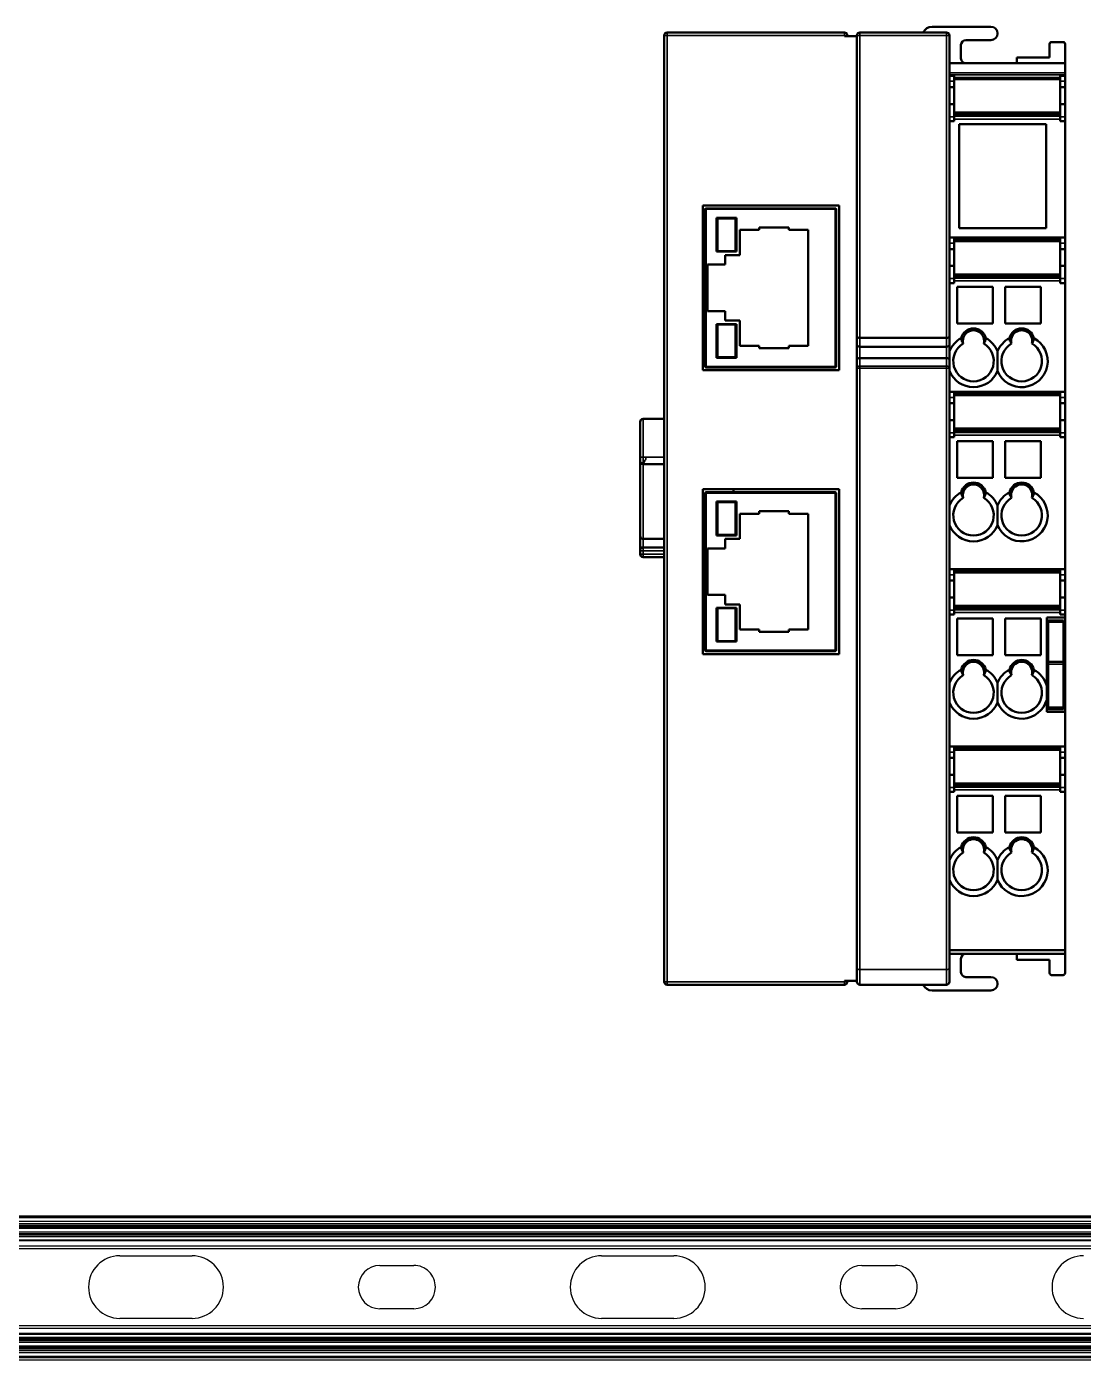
# Model space of a CAD drawing. Header units: inches. Extents: x 17 to 3130, y 15 to 659.
# Drawn here: x 1016.9 to 1126.5, y 129.2 to 267.5 of the extents above; entities that cross this region are included whole.
import ezdxf

# ---------------------------------------------------------------- set-up
doc = ezdxf.new("R2010")
doc.units = ezdxf.units.IN
doc.header["$MEASUREMENT"] = 0
doc.layers.add('MAIN-1', color=7, linetype='Continuous')
doc.layers.add('MAIN-2', color=7, linetype='Continuous')
doc.layers.add('Sichtbar (ISO)', color=7, linetype='Continuous', lineweight=50)
doc.layers.add('Sichtbar schmal (ISO)', color=7, linetype='Continuous', lineweight=35)

msp = doc.modelspace()

# ---------------------------------------------------------------- linework, layer by layer
msp.add_line((850.49473, 144.09313), (1480.49468, 144.35048))
at = {"layer": 'MAIN-1'}
for p, q in [((1480.49658, 142.8796), (850.49473, 142.8796)), ((1026.526, 140.0296), (1034.026, 140.0296)), ((1076.526, 140.0296), (1084.026, 140.0296)), ((1053.526, 139.0296), (1057.026, 139.0296)), ((1103.526, 139.0296), (1107.026, 139.0296)), ((1057.026, 134.5296), (1053.526, 134.5296)), ((1107.026, 134.5296), (1103.526, 134.5296)), ((1034.026, 133.5296), (1026.526, 133.5296)), ((1084.026, 133.5296), (1076.526, 133.5296)), ((850.49473, 130.6796), (1480.5124, 130.6796)), ((1480.51435, 129.1796), (850.49473, 129.1796))]:
    msp.add_line(p, q, dxfattribs=at)
for centre, radius, start, end in [((1026.526, 136.7796), 3.25, 90.0000198, 180.0000187), ((1034.026, 136.7796), 3.25, 359.9999813, 90.0000198), ((1076.526, 136.7796), 3.25, 90.0000198, 180.0000187), ((1084.026, 136.7796), 3.25, 359.9999813, 90.0000198), ((1126.526, 136.7796), 3.25, 90.0000198, 180.0000187), ((1053.526, 136.7796), 2.25, 90.0000198, 180.0000187), ((1057.026, 136.7796), 2.25, 359.9999813, 90.0000198), ((1103.526, 136.7796), 2.25, 90.0000198, 180.0000187), ((1107.026, 136.7796), 2.25, 359.9999813, 90.0000198), ((1026.526, 136.7796), 3.25, 180.0000187, 270), ((1034.026, 136.7796), 3.25, 270, 359.9999813), ((1053.526, 136.7796), 2.25, 180.0000187, 270), ((1057.026, 136.7796), 2.25, 270, 359.9999813), ((1076.526, 136.7796), 3.25, 180.0000187, 270), ((1084.026, 136.7796), 3.25, 270, 359.9999813), ((1103.526, 136.7796), 2.25, 180.0000187, 270), ((1107.026, 136.7796), 2.25, 270, 359.9999813), ((1126.526, 136.7796), 3.25, 180.0000187, 270)]:
    msp.add_arc(centre, radius, start, end, dxfattribs=at)
at = {"layer": 'MAIN-2'}
for p, q in [((850.49473, 144.1296), (1480.49496, 144.1296)), ((850.49473, 144.09313), (1480.49501, 144.09313)), ((1480.49519, 143.95283), (850.49473, 143.95283)), ((1480.49568, 143.5796), (850.49473, 143.5796)), ((850.49473, 143.3796), (1480.49594, 143.3796)), ((1480.49605, 143.29313), (850.49473, 143.29313)), ((850.49473, 143.15283), (1480.49623, 143.15283)), ((850.49473, 143.06327), (1480.49635, 143.06327)), ((1480.4965, 142.94594), (850.49473, 142.94594)), ((1480.49659, 142.87206), (850.49473, 142.87206)), ((850.49473, 142.51851), (1480.49705, 142.51851)), ((850.49473, 142.30638), (1480.49733, 142.30638)), ((1480.49733, 142.30638), (850.49473, 142.30638)), ((1480.49742, 142.23316), (850.49473, 142.23316)), ((850.49473, 142.0796), (1480.49762, 142.0796)), ((850.49473, 142.01327), (1480.49771, 142.01327)), ((1480.49818, 141.65122), (850.49473, 141.65122)), ((1480.49825, 141.59684), (850.49473, 141.59684)), ((1480.49827, 141.5796), (850.49473, 141.5796)), ((850.49473, 141.06608), (1480.49894, 141.06608)), ((850.49473, 140.79354), (1480.49929, 140.79354)), ((1480.5097, 132.76567), (850.49473, 132.76567)), ((1480.51005, 132.49313), (850.49473, 132.49313)), ((1480.51072, 131.9796), (850.49473, 131.9796)), ((850.49473, 131.96237), (1480.51074, 131.96237)), ((850.49473, 131.90798), (1480.51081, 131.90798)), ((1480.51128, 131.54594), (850.49473, 131.54594)), ((1480.51136, 131.4796), (850.49473, 131.4796)), ((1480.51156, 131.32605), (850.49473, 131.32605)), ((1480.51166, 131.25283), (850.49473, 131.25283)), ((850.49473, 131.25283), (1480.51166, 131.25283)), ((1480.51193, 131.04069), (850.49473, 131.04069)), ((850.49473, 130.68714), (1480.51239, 130.68714)), ((850.49473, 130.61327), (1480.51249, 130.61327)), ((1480.51264, 130.49594), (850.49473, 130.49594)), ((1480.51275, 130.40638), (850.49473, 130.40638)), ((850.49473, 130.26608), (1480.51294, 130.26608)), ((1480.51305, 130.1796), (850.49473, 130.1796)), ((850.49473, 129.9796), (1480.51331, 129.9796)), ((850.49473, 129.60638), (1480.51379, 129.60638)), ((1480.51397, 129.46608), (850.49473, 129.46608)), ((1480.51402, 129.4296), (850.49473, 129.4296))]:
    msp.add_line(p, q, dxfattribs=at)
at = {"layer": 'Sichtbar (ISO)'}
for p, q in [((1110.82657, 267.54798), (1116.92657, 267.54798)), ((1083.02657, 266.64798), (1083.02657, 168.44798)), ((1101.72657, 266.94798), (1083.32657, 266.94798)), ((1101.72657, 266.54798), (1103.02657, 266.54798)), ((1102.02657, 266.54798), (1102.02657, 266.64798)), ((1103.02657, 266.64798), (1103.02657, 235.37225)), ((1112.32657, 266.94798), (1103.32657, 266.94798)), ((1112.62657, 263.18387), (1112.62657, 266.64798)), ((1116.92657, 266.14798), (1114.32657, 266.14798)), ((1123.02657, 264.34798), (1123.02657, 265.74798)), ((1123.22657, 265.94798), (1124.42657, 265.94798)), ((1124.62657, 265.74798), (1124.62657, 263.74798)), ((1113.82657, 265.64798), (1113.82657, 264.24798)), ((1119.62657, 263.74798), (1119.62657, 264.34798)), ((1119.62657, 264.34798), (1123.02657, 264.34798)), ((1112.62657, 263.74798), (1124.62657, 263.74798)), ((1112.62657, 262.74798), (1112.62657, 263.18387)), ((1124.62657, 263.74798), (1124.62657, 262.74798)), ((1112.62657, 262.74798), (1112.62657, 262.56505)), ((1112.62657, 262.46508), (1112.62657, 262.56505)), ((1112.62657, 262.46508), (1112.62657, 262.45969)), ((1112.62657, 262.46508), (1113.12657, 262.46508)), ((1112.62657, 262.45969), (1112.62657, 262.2241)), ((1112.62657, 262.45969), (1113.12657, 262.45969)), ((1112.62657, 235.37225), (1112.62657, 262.2241)), ((1113.12657, 262.45969), (1113.12657, 262.46508)), ((1113.12657, 261.89025), (1113.12657, 262.45969)), ((1113.12657, 262.10801), (1124.12657, 262.10801)), ((1113.12657, 261.89025), (1113.12657, 261.28099)), ((1124.12657, 262.46508), (1124.62657, 262.46508)), ((1124.12657, 262.46508), (1124.12657, 262.45969)), ((1124.62657, 262.45969), (1124.12657, 262.45969)), ((1124.12657, 262.45969), (1124.12657, 261.89025)), ((1124.12657, 261.28099), (1124.12657, 261.89025)), ((1124.62657, 262.56505), (1124.62657, 262.74798)), ((1124.62657, 262.56505), (1124.62657, 262.46508)), ((1124.62657, 262.46508), (1124.62657, 262.45969)), ((1124.62657, 262.45969), (1124.62657, 261.89025)), ((1124.62657, 261.28099), (1124.62657, 261.89025)), ((1112.62657, 261.28099), (1113.12657, 261.28099)), ((1113.12657, 259.51947), (1113.12657, 261.28099)), ((1124.12657, 261.28099), (1124.12657, 259.51947)), ((1124.62657, 261.28099), (1124.12657, 261.28099)), ((1124.62657, 261.28099), (1124.62657, 259.51947)), ((1112.62657, 259.51947), (1113.12657, 259.51947)), ((1113.12657, 259.51947), (1113.12657, 258.20824)), ((1124.62657, 259.51947), (1124.12657, 259.51947)), ((1124.12657, 258.20824), (1124.12657, 259.51947)), ((1124.62657, 258.20824), (1124.62657, 259.51947)), ((1113.12657, 257.74798), (1112.62657, 257.74798)), ((1113.12657, 258.64276), (1124.12657, 258.64276)), ((1113.12657, 258.29463), (1124.12657, 258.29463)), ((1113.12657, 257.74798), (1113.12657, 258.20824)), ((1113.62657, 257.44798), (1122.67657, 257.44798)), ((1113.62657, 246.64798), (1113.62657, 257.44798)), ((1122.67657, 257.44798), (1122.67657, 246.64798)), ((1124.12657, 258.20824), (1124.12657, 257.74798)), ((1124.62657, 257.74798), (1124.12657, 257.74798)), ((1124.62657, 258.20824), (1124.62657, 257.74798)), ((1124.62657, 245.65969), (1124.62657, 257.74798)), ((1087.02657, 231.89798), (1087.02657, 248.99798)), ((1087.02657, 248.99798), (1101.17657, 248.99798)), ((1087.26657, 248.59798), (1087.26657, 232.29798)), ((1100.76657, 248.69798), (1087.36657, 248.69798)), ((1088.46657, 244.20798), (1088.46657, 247.70798)), ((1088.46657, 247.70798), (1090.51657, 247.70798)), ((1090.51657, 247.70798), (1090.51657, 244.20798)), ((1100.86657, 232.29798), (1100.86657, 248.59798)), ((1101.17657, 248.99798), (1101.17657, 231.89798)), ((1088.54157, 244.35798), (1088.54157, 247.55798)), ((1088.64157, 247.65798), (1090.34157, 247.65798)), ((1090.44157, 247.55798), (1090.44157, 244.35798)), ((1090.86657, 243.85798), (1090.86657, 246.45798)), ((1090.86657, 246.45798), (1092.86657, 246.45798)), ((1092.86657, 246.70798), (1095.96657, 246.70798)), ((1092.86657, 246.45798), (1092.86657, 246.70798)), ((1095.96657, 246.70798), (1095.96657, 246.45798)), ((1095.96657, 246.45798), (1097.96657, 246.45798)), ((1097.96657, 246.45798), (1097.96657, 234.44798)), ((1122.67657, 246.64798), (1113.62657, 246.64798)), ((1112.62657, 245.65969), (1124.62657, 245.65969)), ((1113.12657, 245.55051), (1124.12657, 245.55051)), ((1113.12657, 245.09025), (1113.12657, 245.55051)), ((1113.12657, 245.30801), (1124.12657, 245.30801)), ((1113.12657, 245.09025), (1113.12657, 244.48099)), ((1124.12657, 245.55051), (1124.12657, 245.09025)), ((1124.12657, 244.48099), (1124.12657, 245.09025)), ((1124.62657, 245.09025), (1124.62657, 245.65969)), ((1124.62657, 244.48099), (1124.62657, 245.09025)), ((1090.51657, 244.20798), (1088.46657, 244.20798)), ((1090.34157, 244.25798), (1088.64157, 244.25798)), ((1089.36657, 242.85798), (1089.36657, 243.85798)), ((1089.36657, 243.85798), (1090.86657, 243.85798)), ((1112.62657, 244.48099), (1113.12657, 244.48099)), ((1113.12657, 242.71947), (1113.12657, 244.48099)), ((1124.12657, 244.48099), (1124.12657, 242.71947)), ((1124.62657, 244.48099), (1124.12657, 244.48099)), ((1124.62657, 244.48099), (1124.62657, 242.71947)), ((1087.51657, 238.04798), (1087.51657, 242.85798)), ((1087.51657, 242.85798), (1089.36657, 242.85798)), ((1112.62657, 242.71947), (1113.12657, 242.71947)), ((1113.12657, 242.71947), (1113.12657, 241.40824)), ((1124.12657, 241.40824), (1124.12657, 242.71947)), ((1124.62657, 242.71947), (1124.12657, 242.71947)), ((1124.62657, 241.40824), (1124.62657, 242.71947)), ((1113.12657, 240.94798), (1112.62657, 240.94798)), ((1113.12657, 241.84276), (1124.12657, 241.84276)), ((1113.12657, 241.49463), (1124.12657, 241.49463)), ((1113.12657, 240.94798), (1113.12657, 241.40824)), ((1124.12657, 241.40824), (1124.12657, 240.94798)), ((1124.62657, 240.94798), (1124.12657, 240.94798)), ((1124.62657, 241.40824), (1124.62657, 240.94798)), ((1124.62657, 229.65969), (1124.62657, 240.94798)), ((1113.42657, 236.74798), (1113.42657, 240.54798)), ((1113.42657, 240.54798), (1117.12657, 240.54798)), ((1117.12657, 240.54798), (1117.12657, 236.74798)), ((1118.42657, 236.74798), (1118.42657, 240.54798)), ((1118.42657, 240.54798), (1122.12657, 240.54798)), ((1122.12657, 240.54798), (1122.12657, 236.74798)), ((1089.36657, 238.04798), (1087.51657, 238.04798)), ((1089.36657, 237.04798), (1089.36657, 238.04798)), ((1088.46657, 233.19798), (1088.46657, 236.69798)), ((1088.46657, 236.69798), (1090.51657, 236.69798)), ((1088.64157, 236.64798), (1090.34157, 236.64798)), ((1090.86657, 237.04798), (1089.36657, 237.04798)), ((1090.51657, 236.69798), (1090.51657, 233.19798)), ((1090.86657, 234.44798), (1090.86657, 237.04798)), ((1117.12657, 236.74798), (1113.42657, 236.74798)), ((1122.12657, 236.74798), (1118.42657, 236.74798)), ((1088.54157, 233.34798), (1088.54157, 236.54798)), ((1090.44157, 236.54798), (1090.44157, 233.34798)), ((1103.02657, 235.37225), (1103.02657, 234.47225)), ((1112.32657, 235.24798), (1103.32657, 235.24798)), ((1112.62657, 234.47225), (1112.62657, 235.37225)), ((1092.86657, 234.44798), (1090.86657, 234.44798)), ((1092.86657, 234.19798), (1092.86657, 234.44798)), ((1095.96657, 234.19798), (1092.86657, 234.19798)), ((1095.96657, 234.44798), (1095.96657, 234.19798)), ((1097.96657, 234.44798), (1095.96657, 234.44798)), ((1103.02657, 234.47225), (1103.02657, 233.02372)), ((1112.32657, 234.34798), (1103.32657, 234.34798)), ((1112.62657, 233.02372), (1112.62657, 234.47225)), ((1117.62657, 231.82818), (1117.62657, 233.86779)), ((1090.51657, 233.19798), (1088.46657, 233.19798)), ((1090.34157, 233.24798), (1088.64157, 233.24798)), ((1103.02657, 233.02372), (1103.02657, 232.12794)), ((1112.32657, 233.14798), (1103.32657, 233.14798)), ((1112.62657, 232.12794), (1112.62657, 233.02372)), ((1101.17657, 231.89798), (1087.02657, 231.89798)), ((1087.36657, 232.19798), (1100.76657, 232.19798)), ((1103.02657, 169.79795), (1103.02657, 232.12794)), ((1112.62657, 232.12794), (1112.62657, 169.79795)), ((1112.62657, 229.65969), (1124.62657, 229.65969)), ((1112.62657, 228.48099), (1113.12657, 228.48099)), ((1113.12657, 229.55051), (1124.12657, 229.55051)), ((1113.12657, 229.09025), (1113.12657, 229.55051)), ((1113.12657, 229.30801), (1124.12657, 229.30801)), ((1113.12657, 229.09025), (1113.12657, 228.48099)), ((1113.12657, 226.71947), (1113.12657, 228.48099)), ((1124.12657, 229.55051), (1124.12657, 229.09025)), ((1124.12657, 228.48099), (1124.12657, 229.09025)), ((1124.12657, 228.48099), (1124.12657, 226.71947)), ((1124.62657, 228.48099), (1124.12657, 228.48099)), ((1124.62657, 229.09025), (1124.62657, 229.65969)), ((1124.62657, 228.48099), (1124.62657, 229.09025)), ((1124.62657, 228.48099), (1124.62657, 226.71947)), ((1080.52657, 222.74803), (1080.52657, 226.54798)), ((1080.82657, 226.84798), (1083.02657, 226.84798)), ((1112.62657, 226.71947), (1113.12657, 226.71947)), ((1113.12657, 226.71947), (1113.12657, 225.40824)), ((1113.12657, 225.84276), (1124.12657, 225.84276)), ((1124.12657, 225.40824), (1124.12657, 226.71947)), ((1124.62657, 226.71947), (1124.12657, 226.71947)), ((1124.62657, 225.40824), (1124.62657, 226.71947)), ((1113.12657, 224.94798), (1112.62657, 224.94798)), ((1113.12657, 225.49463), (1124.12657, 225.49463)), ((1113.12657, 224.94798), (1113.12657, 225.40824)), ((1113.42657, 220.74798), (1113.42657, 224.54798)), ((1113.42657, 224.54798), (1117.12657, 224.54798)), ((1117.12657, 224.54798), (1117.12657, 220.74798)), ((1118.42657, 220.74798), (1118.42657, 224.54798)), ((1118.42657, 224.54798), (1122.12657, 224.54798)), ((1122.12657, 224.54798), (1122.12657, 220.74798)), ((1124.12657, 225.40824), (1124.12657, 224.94798)), ((1124.62657, 224.94798), (1124.12657, 224.94798)), ((1124.62657, 225.40824), (1124.62657, 224.94798)), ((1124.62657, 211.25969), (1124.62657, 224.94798)), ((1080.52657, 222.74803), (1080.52657, 222.5007)), ((1080.52657, 222.45817), (1080.52657, 222.5007)), ((1080.52657, 222.45817), (1080.52657, 222.07957)), ((1080.52657, 214.69798), (1080.52657, 222.07957)), ((1080.82657, 222.15817), (1083.02657, 222.15817)), ((1117.12657, 220.74798), (1113.42657, 220.74798)), ((1122.12657, 220.74798), (1118.42657, 220.74798)), ((1087.02657, 219.55798), (1101.17657, 219.55798)), ((1087.02657, 202.45798), (1087.02657, 219.55798)), ((1087.02657, 219.08918), (1087.26657, 219.08918)), ((1087.26657, 219.15798), (1087.26657, 202.85798)), ((1100.76657, 219.25798), (1087.36657, 219.25798)), ((1090.22657, 219.25798), (1090.22657, 219.55798)), ((1100.86657, 202.85798), (1100.86657, 219.15798)), ((1101.17657, 219.55798), (1101.17657, 202.45798)), ((1088.46657, 214.76798), (1088.46657, 218.26798)), ((1088.46657, 218.26798), (1090.51657, 218.26798)), ((1088.54157, 214.91798), (1088.54157, 218.11798)), ((1088.64157, 218.21798), (1090.34157, 218.21798)), ((1090.44157, 218.11798), (1090.44157, 214.91798)), ((1090.51657, 218.26798), (1090.51657, 214.76798)), ((1092.86657, 217.26798), (1095.96657, 217.26798)), ((1092.86657, 217.01798), (1092.86657, 217.26798)), ((1095.96657, 217.26798), (1095.96657, 217.01798)), ((1117.62657, 215.82818), (1117.62657, 217.86779)), ((1090.86657, 214.41798), (1090.86657, 217.01798)), ((1090.86657, 217.01798), (1092.86657, 217.01798)), ((1095.96657, 217.01798), (1097.96657, 217.01798)), ((1097.96657, 217.01798), (1097.96657, 205.00798)), ((1080.52657, 214.69798), (1080.52657, 213.26055)), ((1090.51657, 214.76798), (1088.46657, 214.76798)), ((1090.34157, 214.81798), (1088.64157, 214.81798)), ((1080.52657, 213.26055), (1080.52657, 213.17005)), ((1080.52657, 213.17005), (1080.52657, 212.81612)), ((1083.02657, 214.39798), (1080.82657, 214.39798)), ((1087.51657, 208.60798), (1087.51657, 213.41798)), ((1087.51657, 213.41798), (1089.36657, 213.41798)), ((1089.36657, 213.41798), (1089.36657, 214.41798)), ((1089.36657, 214.41798), (1090.86657, 214.41798)), ((1080.82657, 212.51612), (1083.02657, 212.51612)), ((1112.62657, 211.25969), (1124.62657, 211.25969)), ((1113.12657, 211.15051), (1124.12657, 211.15051)), ((1113.12657, 210.69025), (1113.12657, 211.15051)), ((1113.12657, 210.90801), (1124.12657, 210.90801)), ((1113.12657, 210.69025), (1113.12657, 210.08099)), ((1124.12657, 211.15051), (1124.12657, 210.69025)), ((1124.12657, 210.08099), (1124.12657, 210.69025)), ((1124.62657, 210.69025), (1124.62657, 211.25969)), ((1124.62657, 210.08099), (1124.62657, 210.69025)), ((1112.62657, 210.08099), (1113.12657, 210.08099)), ((1113.12657, 208.31947), (1113.12657, 210.08099)), ((1124.12657, 210.08099), (1124.12657, 208.31947)), ((1124.62657, 210.08099), (1124.12657, 210.08099)), ((1124.62657, 210.08099), (1124.62657, 208.31947)), ((1089.36657, 208.60798), (1087.51657, 208.60798)), ((1089.36657, 207.60798), (1089.36657, 208.60798)), ((1090.86657, 207.60798), (1089.36657, 207.60798)), ((1090.86657, 205.00798), (1090.86657, 207.60798)), ((1112.62657, 208.31947), (1113.12657, 208.31947)), ((1113.12657, 208.31947), (1113.12657, 207.00824)), ((1124.12657, 207.00824), (1124.12657, 208.31947)), ((1124.62657, 208.31947), (1124.12657, 208.31947)), ((1124.62657, 207.00824), (1124.62657, 208.31947)), ((1088.46657, 203.75798), (1088.46657, 207.25798)), ((1088.46657, 207.25798), (1090.51657, 207.25798)), ((1088.54157, 203.90798), (1088.54157, 207.10798)), ((1088.64157, 207.20798), (1090.34157, 207.20798)), ((1090.44157, 207.10798), (1090.44157, 203.90798)), ((1090.51657, 207.25798), (1090.51657, 203.75798)), ((1113.12657, 206.54798), (1112.62657, 206.54798)), ((1113.12657, 207.44276), (1124.12657, 207.44276)), ((1113.12657, 207.09463), (1124.12657, 207.09463)), ((1113.12657, 206.54798), (1113.12657, 207.00824)), ((1122.72657, 199.17599), (1122.72657, 206.24798)), ((1122.72657, 206.24798), (1124.62657, 206.24798)), ((1124.12657, 207.00824), (1124.12657, 206.54798)), ((1124.62657, 206.54798), (1124.12657, 206.54798)), ((1124.62657, 207.00824), (1124.62657, 206.54798)), ((1124.62657, 206.24798), (1124.62657, 206.54798)), ((1124.62657, 206.24798), (1124.62657, 196.44798)), ((1092.86657, 205.00798), (1090.86657, 205.00798)), ((1092.86657, 204.75798), (1092.86657, 205.00798)), ((1095.96657, 205.00798), (1095.96657, 204.75798)), ((1097.96657, 205.00798), (1095.96657, 205.00798)), ((1113.42657, 202.34798), (1113.42657, 206.14798)), ((1113.42657, 206.14798), (1117.12657, 206.14798)), ((1117.12657, 206.14798), (1117.12657, 202.34798)), ((1118.42657, 202.34798), (1118.42657, 206.14798)), ((1118.42657, 206.14798), (1122.12657, 206.14798)), ((1122.12657, 206.14798), (1122.12657, 202.34798)), ((1122.87657, 205.74798), (1122.87657, 205.94798)), ((1122.87657, 205.94798), (1124.47657, 205.94798)), ((1122.87657, 205.74798), (1122.87657, 201.64798)), ((1124.47657, 205.94798), (1124.47657, 205.74798)), ((1124.47657, 201.64798), (1124.47657, 205.74798)), ((1090.51657, 203.75798), (1088.46657, 203.75798)), ((1090.34157, 203.80798), (1088.64157, 203.80798)), ((1095.96657, 204.75798), (1092.86657, 204.75798)), ((1101.17657, 202.45798), (1087.02657, 202.45798)), ((1087.36657, 202.75798), (1100.76657, 202.75798)), ((1117.12657, 202.34798), (1113.42657, 202.34798)), ((1122.12657, 202.34798), (1118.42657, 202.34798)), ((1122.87657, 201.39798), (1122.87657, 201.64798)), ((1122.87657, 201.64798), (1124.47657, 201.64798)), ((1122.87657, 201.39798), (1122.87657, 196.94798)), ((1124.47657, 201.64798), (1124.47657, 201.39798)), ((1124.47657, 196.94798), (1124.47657, 201.39798)), ((1117.62657, 197.42818), (1117.62657, 199.46779)), ((1122.72657, 196.44798), (1122.72657, 197.71997)), ((1122.87657, 196.74798), (1122.87657, 196.94798)), ((1124.47657, 196.74798), (1122.87657, 196.74798)), ((1124.47657, 196.94798), (1124.47657, 196.74798)), ((1124.62657, 196.44798), (1122.72657, 196.44798)), ((1124.62657, 192.85969), (1124.62657, 196.44798)), ((1112.62657, 192.85969), (1124.62657, 192.85969)), ((1113.12657, 192.75051), (1124.12657, 192.75051)), ((1113.12657, 192.29025), (1113.12657, 192.75051)), ((1113.12657, 192.50801), (1124.12657, 192.50801)), ((1124.12657, 192.75051), (1124.12657, 192.29025)), ((1124.62657, 192.29025), (1124.62657, 192.85969)), ((1112.62657, 191.68099), (1113.12657, 191.68099)), ((1113.12657, 192.29025), (1113.12657, 191.68099)), ((1113.12657, 189.91947), (1113.12657, 191.68099)), ((1124.12657, 191.68099), (1124.12657, 192.29025)), ((1124.12657, 191.68099), (1124.12657, 189.91947)), ((1124.62657, 191.68099), (1124.12657, 191.68099)), ((1124.62657, 191.68099), (1124.62657, 192.29025)), ((1124.62657, 191.68099), (1124.62657, 189.91947)), ((1112.62657, 189.91947), (1113.12657, 189.91947)), ((1113.12657, 189.91947), (1113.12657, 188.60824)), ((1124.12657, 188.60824), (1124.12657, 189.91947)), ((1124.62657, 189.91947), (1124.12657, 189.91947)), ((1124.62657, 188.60824), (1124.62657, 189.91947)), ((1113.12657, 189.04276), (1124.12657, 189.04276)), ((1113.12657, 188.69463), (1124.12657, 188.69463)), ((1113.12657, 188.14798), (1113.12657, 188.60824)), ((1124.12657, 188.60824), (1124.12657, 188.14798)), ((1124.62657, 188.60824), (1124.62657, 188.14798)), ((1113.12657, 188.14798), (1112.62657, 188.14798)), ((1113.42657, 183.94798), (1113.42657, 187.74798)), ((1113.42657, 187.74798), (1117.12657, 187.74798)), ((1117.12657, 187.74798), (1117.12657, 183.94798)), ((1118.42657, 183.94798), (1118.42657, 187.74798)), ((1118.42657, 187.74798), (1122.12657, 187.74798)), ((1122.12657, 187.74798), (1122.12657, 183.94798)), ((1124.62657, 188.14798), (1124.12657, 188.14798)), ((1124.62657, 171.74798), (1124.62657, 188.14798)), ((1117.12657, 183.94798), (1113.42657, 183.94798)), ((1122.12657, 183.94798), (1118.42657, 183.94798)), ((1117.62657, 179.02818), (1117.62657, 181.06779)), ((1112.62657, 171.74798), (1124.62657, 171.74798)), ((1124.62657, 171.34798), (1124.62657, 171.74798)), ((1112.62657, 171.34798), (1124.62657, 171.34798)), ((1113.82657, 170.84798), (1113.82657, 169.44798)), ((1119.62657, 170.74798), (1119.62657, 171.34798)), ((1123.02657, 170.74798), (1119.62657, 170.74798)), ((1123.02657, 169.34798), (1123.02657, 170.74798)), ((1124.62657, 171.34798), (1124.62657, 169.34798)), ((1103.02657, 168.44798), (1103.02657, 169.79795)), ((1112.62657, 169.79795), (1112.62657, 168.44798)), ((1114.32657, 168.94798), (1116.92657, 168.94798)), ((1124.42657, 169.14798), (1123.22657, 169.14798)), ((1083.32657, 168.14798), (1101.72657, 168.14798)), ((1101.72657, 168.54798), (1103.02657, 168.54798)), ((1102.02657, 168.44798), (1102.02657, 168.54798)), ((1103.32657, 168.14798), (1112.32657, 168.14798)), ((1116.92657, 167.54798), (1110.82657, 167.54798))]:
    msp.add_line(p, q, dxfattribs=at)
for centre, radius, start, end in [((1110.82657, 266.54798), 1, 90, 156.4218215), ((1116.92657, 266.84798), 0.7, 270, 90), ((1083.32657, 266.64798), 0.3, 90, 180), ((1101.72657, 266.64798), 0.3, 0, 90), ((1103.32657, 266.64798), 0.3, 90, 180), ((1112.32657, 266.64798), 0.3, 0, 90), ((1114.32657, 265.64798), 0.5, 90, 180), ((1123.22657, 265.74798), 0.2, 90, 180), ((1124.42657, 265.74798), 0.2, 0, 90), ((1114.32657, 264.24798), 0.5, 180, 270), ((1087.36657, 248.59798), 0.1, 90, 180), ((1100.76657, 248.59798), 0.1, 0, 90), ((1088.64157, 247.55798), 0.1, 90, 180), ((1090.34157, 247.55798), 0.1, 0, 90), ((1088.64157, 244.35798), 0.1, 180, 270), ((1090.34157, 244.35798), 0.1, 270, 0), ((1088.64157, 236.54798), 0.1, 90, 180), ((1090.34157, 236.54798), 0.1, 0, 90), ((1115.12657, 232.84798), 2.7, 118.0282452, 157.8083934), ((1115.12657, 234.94798), 1.3, 12.5885798, 167.4114202), ((1115.12657, 234.94798), 1.1, 344.816886, 195.183114), ((1115.12657, 232.84798), 2.7, 22.1916066, 61.9717548), ((1120.12657, 232.84798), 2.7, 202.1916066, 61.9717548), ((1120.12657, 232.84798), 2.7, 118.0282452, 157.8083934), ((1120.12657, 234.94798), 1.3, 12.5885798, 167.4114202), ((1120.12657, 234.94798), 1.1, 344.816886, 195.183114), ((1115.12657, 232.84798), 2.1, 120.3662281, 59.6337719), ((1120.12657, 232.84798), 2.1, 120.3662281, 59.6337719), ((1088.64157, 233.34798), 0.1, 180, 270), ((1090.34157, 233.34798), 0.1, 270, 0), ((1087.36657, 232.29798), 0.1, 180, 270), ((1100.76657, 232.29798), 0.1, 270, 0), ((1115.12657, 232.84798), 2.7, 202.1916066, 337.8083934), ((1080.82657, 226.54798), 0.3, 90, 180), ((1080.82657, 222.45817), 0.3, 180, 270), ((1115.12657, 218.94798), 1.3, 12.5885798, 167.4114202), ((1115.12657, 218.94798), 1.1, 344.816886, 195.183114), ((1120.12657, 218.94798), 1.3, 12.5885798, 167.4114202), ((1120.12657, 218.94798), 1.1, 344.816886, 195.183114), ((1087.36657, 219.15798), 0.1, 90, 180), ((1100.76657, 219.15798), 0.1, 0, 90), ((1115.12657, 216.84798), 2.7, 118.0282452, 157.8083934), ((1115.12657, 216.84798), 2.1, 120.3662281, 59.6337719), ((1115.12657, 216.84798), 2.7, 22.1916066, 61.9717548), ((1120.12657, 216.84798), 2.7, 202.1916066, 61.9717548), ((1120.12657, 216.84798), 2.7, 118.0282452, 157.8083934), ((1120.12657, 216.84798), 2.1, 120.3662281, 59.6337719), ((1088.64157, 218.11798), 0.1, 90, 180), ((1090.34157, 218.11798), 0.1, 0, 90), ((1080.82657, 214.69798), 0.3, 180, 270), ((1088.64157, 214.91798), 0.1, 180, 270), ((1090.34157, 214.91798), 0.1, 270, 0), ((1115.12657, 216.84798), 2.7, 202.1916066, 337.8083934), ((1080.82657, 212.81612), 0.3, 180, 270), ((1088.64157, 207.10798), 0.1, 90, 180), ((1090.34157, 207.10798), 0.1, 0, 90), ((1088.64157, 203.90798), 0.1, 180, 270), ((1090.34157, 203.90798), 0.1, 270, 0), ((1087.36657, 202.85798), 0.1, 180, 270), ((1100.76657, 202.85798), 0.1, 270, 0), ((1115.12657, 198.44798), 2.7, 118.0282452, 157.8083934), ((1115.12657, 200.54798), 1.3, 12.5885798, 167.4114202), ((1115.12657, 200.54798), 1.1, 344.816886, 195.183114), ((1115.12657, 198.44798), 2.7, 22.1916066, 61.9717548), ((1120.12657, 198.44798), 2.7, 118.0282452, 157.8083934), ((1120.12657, 200.54798), 1.3, 12.5885798, 167.4114202), ((1120.12657, 200.54798), 1.1, 344.816886, 195.183114), ((1120.12657, 198.44798), 2.7, 15.642471, 61.9717548), ((1115.12657, 198.44798), 2.1, 120.3662281, 59.6337719), ((1120.12657, 198.44798), 2.1, 120.3662281, 59.6337719), ((1115.12657, 198.44798), 2.7, 202.1916066, 337.8083934), ((1120.12657, 198.44798), 2.7, 202.1916066, 344.357529), ((1115.12657, 182.14798), 1.3, 12.5885798, 167.4114202), ((1115.12657, 182.14798), 1.1, 344.816886, 195.183114), ((1120.12657, 182.14798), 1.3, 12.5885798, 167.4114202), ((1120.12657, 182.14798), 1.1, 344.816886, 195.183114), ((1115.12657, 180.04798), 2.7, 118.0282452, 157.8083934), ((1115.12657, 180.04798), 2.1, 120.3662281, 59.6337719), ((1115.12657, 180.04798), 2.7, 22.1916066, 61.9717548), ((1120.12657, 180.04798), 2.7, 202.1916066, 61.9717548), ((1120.12657, 180.04798), 2.7, 118.0282452, 157.8083934), ((1120.12657, 180.04798), 2.1, 120.3662281, 59.6337719), ((1115.12657, 180.04798), 2.7, 202.1916066, 337.8083934), ((1114.32657, 170.84798), 0.5, 90, 180), ((1114.32657, 169.44798), 0.5, 180, 270), ((1116.92657, 168.24798), 0.7, 270, 90), ((1123.22657, 169.34798), 0.2, 180, 270), ((1124.42657, 169.34798), 0.2, 270, 0), ((1083.32657, 168.44798), 0.3, 180, 270), ((1101.72657, 168.44798), 0.3, 270, 0), ((1103.32657, 168.44798), 0.3, 180, 270), ((1110.82657, 168.54798), 1, 203.5781785, 270), ((1112.32657, 168.44798), 0.3, 270, 0)]:
    msp.add_arc(centre, radius, start, end, dxfattribs=at)
for centre, major_axis, start_param, end_param in [((1103.32657, 235.37225), (-0.3, 0), 0, 1.570796327), ((1112.32657, 235.37225), (0.3, 0), 4.71238898, 6.283185307), ((1103.32657, 234.47225), (0.3, 0), 3.141592654, 4.71238898), ((1112.32657, 234.47225), (-0.3, 0), 1.570796327, 3.141592654), ((1103.32657, 233.02372), (0.3, 0), 1.570796327, 3.141592654), ((1112.32657, 233.02372), (-0.3, 0), 3.141592654, 4.71238898)]:
    msp.add_ellipse(centre, major_axis=major_axis, ratio=0.414213562, start_param=start_param, end_param=end_param, dxfattribs=at)
for points, knots in [([(1114.06497, 234.65989), (1114.04827, 234.68409), (1114.03274, 234.70852), (1113.9341, 234.8763), (1113.87487, 235.04831), (1113.85783, 235.23132)], [0.30090310249, 0.30090310249, 0.30090310249, 0.30090310249, 0.31292902084, 0.31292902084, 0.38347432356, 0.38347432356, 0.38347432356, 0.38347432356]), ([(1116.39532, 235.23132), (1116.37828, 235.04831), (1116.31905, 234.8763), (1116.23478, 234.73296), (1116.22041, 234.70852), (1116.20488, 234.68409), (1116.18818, 234.65989)], [-0.07054530294, -0.07054530294, -0.07054530294, -0.07054530294, 0, 0, 0, 0.01202591835, 0.01202591835, 0.01202591835, 0.01202591835]), ([(1119.06497, 234.65989), (1119.04827, 234.68409), (1119.03274, 234.70852), (1118.9341, 234.8763), (1118.87487, 235.04831), (1118.85783, 235.23132)], [0.30090310249, 0.30090310249, 0.30090310249, 0.30090310249, 0.31292902084, 0.31292902084, 0.38347432356, 0.38347432356, 0.38347432356, 0.38347432356]), ([(1121.39532, 235.23132), (1121.37828, 235.04831), (1121.31905, 234.8763), (1121.23478, 234.73296), (1121.22041, 234.70852), (1121.20488, 234.68409), (1121.18818, 234.65989)], [-0.07054530294, -0.07054530294, -0.07054530294, -0.07054530294, 0, 0, 0, 0.01202591835, 0.01202591835, 0.01202591835, 0.01202591835]), ([(1114.06497, 218.65989), (1114.04827, 218.68409), (1114.03274, 218.70852), (1113.9341, 218.8763), (1113.87487, 219.04831), (1113.85783, 219.23132)], [0.30090310249, 0.30090310249, 0.30090310249, 0.30090310249, 0.31292902084, 0.31292902084, 0.38347432356, 0.38347432356, 0.38347432356, 0.38347432356]), ([(1116.39532, 219.23132), (1116.37828, 219.04831), (1116.31905, 218.8763), (1116.23478, 218.73296), (1116.22041, 218.70852), (1116.20488, 218.68409), (1116.18818, 218.65989)], [-0.07054530294, -0.07054530294, -0.07054530294, -0.07054530294, 0, 0, 0, 0.01202591835, 0.01202591835, 0.01202591835, 0.01202591835]), ([(1119.06497, 218.65989), (1119.04827, 218.68409), (1119.03274, 218.70852), (1118.9341, 218.8763), (1118.87487, 219.04831), (1118.85783, 219.23132)], [0.30090310249, 0.30090310249, 0.30090310249, 0.30090310249, 0.31292902084, 0.31292902084, 0.38347432356, 0.38347432356, 0.38347432356, 0.38347432356]), ([(1121.39532, 219.23132), (1121.37828, 219.04831), (1121.31905, 218.8763), (1121.23478, 218.73296), (1121.22041, 218.70852), (1121.20488, 218.68409), (1121.18818, 218.65989)], [-0.07054530294, -0.07054530294, -0.07054530294, -0.07054530294, 0, 0, 0, 0.01202591835, 0.01202591835, 0.01202591835, 0.01202591835]), ([(1114.06497, 200.25989), (1114.04827, 200.28409), (1114.03274, 200.30852), (1113.9341, 200.4763), (1113.87487, 200.64831), (1113.85783, 200.83132)], [0.30090310249, 0.30090310249, 0.30090310249, 0.30090310249, 0.31292902084, 0.31292902084, 0.38347432356, 0.38347432356, 0.38347432356, 0.38347432356]), ([(1116.39532, 200.83132), (1116.37828, 200.64831), (1116.31905, 200.4763), (1116.23478, 200.33296), (1116.22041, 200.30852), (1116.20488, 200.28409), (1116.18818, 200.25989)], [-0.07054530294, -0.07054530294, -0.07054530294, -0.07054530294, 0, 0, 0, 0.01202591835, 0.01202591835, 0.01202591835, 0.01202591835]), ([(1119.06497, 200.25989), (1119.04827, 200.28409), (1119.03274, 200.30852), (1118.9341, 200.4763), (1118.87487, 200.64831), (1118.85783, 200.83132)], [0.30090310249, 0.30090310249, 0.30090310249, 0.30090310249, 0.31292902084, 0.31292902084, 0.38347432356, 0.38347432356, 0.38347432356, 0.38347432356]), ([(1121.39532, 200.83132), (1121.37828, 200.64831), (1121.31905, 200.4763), (1121.23478, 200.33296), (1121.22041, 200.30852), (1121.20488, 200.28409), (1121.18818, 200.25989)], [-0.07054530294, -0.07054530294, -0.07054530294, -0.07054530294, 0, 0, 0, 0.01202591835, 0.01202591835, 0.01202591835, 0.01202591835]), ([(1114.06497, 181.85989), (1114.04827, 181.88409), (1114.03274, 181.90852), (1113.9341, 182.0763), (1113.87487, 182.24831), (1113.85783, 182.43132)], [0.30090310249, 0.30090310249, 0.30090310249, 0.30090310249, 0.31292902084, 0.31292902084, 0.38347432356, 0.38347432356, 0.38347432356, 0.38347432356]), ([(1116.39532, 182.43132), (1116.37828, 182.24831), (1116.31905, 182.0763), (1116.23478, 181.93296), (1116.22041, 181.90852), (1116.20488, 181.88409), (1116.18818, 181.85989)], [-0.07054530294, -0.07054530294, -0.07054530294, -0.07054530294, 0, 0, 0, 0.01202591835, 0.01202591835, 0.01202591835, 0.01202591835]), ([(1119.06497, 181.85989), (1119.04827, 181.88409), (1119.03274, 181.90852), (1118.9341, 182.0763), (1118.87487, 182.24831), (1118.85783, 182.43132)], [0.30090310249, 0.30090310249, 0.30090310249, 0.30090310249, 0.31292902084, 0.31292902084, 0.38347432356, 0.38347432356, 0.38347432356, 0.38347432356]), ([(1121.39532, 182.43132), (1121.37828, 182.24831), (1121.31905, 182.0763), (1121.23478, 181.93296), (1121.22041, 181.90852), (1121.20488, 181.88409), (1121.18818, 181.85989)], [-0.07054530294, -0.07054530294, -0.07054530294, -0.07054530294, 0, 0, 0, 0.01202591835, 0.01202591835, 0.01202591835, 0.01202591835])]:
    msp.add_open_spline(points, degree=3, knots=knots, dxfattribs=at)
msp.add_rational_spline([(1122.72657, 199.17599), (1122.72657, 198.44798), (1122.72657, 197.71997)], [1, 1.03846153846, 1], degree=2, dxfattribs=at)
at = {"layer": 'Sichtbar schmal (ISO)'}
for p, q in [((1083.32657, 266.64798), (1083.02657, 266.64798)), ((1083.32657, 266.94798), (1083.32657, 266.64798)), ((1083.32657, 266.64798), (1101.72657, 266.64798)), ((1083.32657, 168.44798), (1083.32657, 266.64798)), ((1101.72657, 266.64798), (1101.72657, 266.94798)), ((1101.72657, 266.64798), (1101.72657, 266.54798)), ((1101.72657, 266.64798), (1102.02657, 266.64798)), ((1103.02657, 266.64798), (1103.32657, 266.64798)), ((1103.32657, 266.64798), (1103.32657, 266.94798)), ((1103.32657, 235.24798), (1103.32657, 266.64798)), ((1103.32657, 266.64798), (1112.32657, 266.64798)), ((1112.32657, 266.64798), (1112.32657, 266.94798)), ((1112.32657, 266.64798), (1112.32657, 235.24798)), ((1112.62657, 266.64798), (1112.32657, 266.64798)), ((1112.62657, 262.74798), (1124.62657, 262.74798)), ((1112.62657, 262.56505), (1124.62657, 262.56505)), ((1112.62657, 261.89025), (1113.12657, 261.89025)), ((1113.12657, 262.27732), (1124.12657, 262.27732)), ((1113.12657, 262.20105), (1124.12657, 262.20105)), ((1124.62657, 261.89025), (1124.12657, 261.89025)), ((1112.62657, 258.20824), (1113.12657, 258.20824)), ((1113.12657, 258.45074), (1124.12657, 258.45074)), ((1113.12657, 257.96313), (1124.12657, 257.96313)), ((1124.62657, 258.20824), (1124.12657, 258.20824)), ((1087.36657, 248.59798), (1087.26657, 248.59798)), ((1087.36657, 248.69798), (1087.36657, 248.59798)), ((1087.36657, 248.59798), (1100.76657, 248.59798)), ((1087.36657, 232.29798), (1087.36657, 248.59798)), ((1100.76657, 248.59798), (1100.76657, 248.69798)), ((1100.76657, 248.59798), (1100.76657, 232.29798)), ((1100.86657, 248.59798), (1100.76657, 248.59798)), ((1112.62657, 245.09025), (1113.12657, 245.09025)), ((1113.12657, 245.40105), (1124.12657, 245.40105)), ((1124.62657, 245.09025), (1124.12657, 245.09025)), ((1112.62657, 241.40824), (1113.12657, 241.40824)), ((1113.12657, 241.65074), (1124.12657, 241.65074)), ((1113.12657, 241.16313), (1124.12657, 241.16313)), ((1124.62657, 241.40824), (1124.12657, 241.40824)), ((1103.32657, 234.34798), (1103.32657, 235.24798)), ((1112.32657, 235.24798), (1112.32657, 234.34798)), ((1103.32657, 233.14798), (1103.32657, 234.34798)), ((1112.32657, 234.34798), (1112.32657, 233.14798)), ((1103.32657, 232.34008), (1103.32657, 233.14798)), ((1112.32657, 233.14798), (1112.32657, 232.34008)), ((1087.26657, 232.29798), (1087.36657, 232.29798)), ((1100.76657, 232.29798), (1087.36657, 232.29798)), ((1087.36657, 232.29798), (1087.36657, 232.19798)), ((1100.76657, 232.19798), (1100.76657, 232.29798)), ((1100.76657, 232.29798), (1100.86657, 232.29798)), ((1112.32657, 232.34008), (1103.32657, 232.34008)), ((1103.32657, 232.12638), (1103.32657, 232.34008)), ((1103.32657, 232.12638), (1103.32657, 169.73618)), ((1103.32657, 232.12638), (1112.32657, 232.12638)), ((1112.32657, 232.34008), (1112.32657, 232.12638)), ((1112.32657, 169.73618), (1112.32657, 232.12638)), ((1112.62657, 229.09025), (1113.12657, 229.09025)), ((1113.12657, 229.40105), (1124.12657, 229.40105)), ((1124.62657, 229.09025), (1124.12657, 229.09025)), ((1080.82657, 226.84798), (1080.82657, 222.88281)), ((1113.12657, 225.65074), (1124.12657, 225.65074)), ((1112.62657, 225.40824), (1113.12657, 225.40824)), ((1113.12657, 225.16313), (1124.12657, 225.16313)), ((1124.62657, 225.40824), (1124.12657, 225.40824)), ((1080.82657, 222.2645), (1080.82657, 222.88281)), ((1080.82657, 222.88281), (1081.12657, 222.88281)), ((1081.12657, 222.88281), (1083.02657, 222.88281)), ((1080.82657, 222.2645), (1080.82657, 222.15817)), ((1080.82657, 222.15817), (1080.82657, 214.39798)), ((1087.36657, 219.15798), (1087.26657, 219.15798)), ((1087.36657, 219.25798), (1087.36657, 219.15798)), ((1087.36657, 219.15798), (1100.76657, 219.15798)), ((1087.36657, 202.85798), (1087.36657, 219.15798)), ((1100.76657, 219.15798), (1100.76657, 219.25798)), ((1100.76657, 219.15798), (1100.76657, 202.85798)), ((1100.86657, 219.15798), (1100.76657, 219.15798)), ((1080.82657, 213.55311), (1080.82657, 214.39798)), ((1080.82657, 213.55311), (1083.02657, 213.55311)), ((1080.82657, 213.46675), (1080.82657, 213.55311)), ((1083.02657, 213.46675), (1080.82657, 213.46675)), ((1080.82657, 213.46675), (1080.82657, 213.17149)), ((1080.82657, 213.17149), (1083.02657, 213.17149)), ((1080.82657, 212.81755), (1080.82657, 213.17149)), ((1083.02657, 212.81755), (1080.82657, 212.81755)), ((1080.82657, 212.81755), (1080.82657, 212.51612)), ((1112.62657, 210.69025), (1113.12657, 210.69025)), ((1113.12657, 211.00105), (1124.12657, 211.00105)), ((1124.62657, 210.69025), (1124.12657, 210.69025)), ((1112.62657, 207.00824), (1113.12657, 207.00824)), ((1113.12657, 207.25074), (1124.12657, 207.25074)), ((1113.12657, 206.76313), (1124.12657, 206.76313)), ((1124.62657, 207.00824), (1124.12657, 207.00824)), ((1122.87657, 205.74798), (1124.47657, 205.74798)), ((1087.26657, 202.85798), (1087.36657, 202.85798)), ((1100.76657, 202.85798), (1087.36657, 202.85798)), ((1087.36657, 202.85798), (1087.36657, 202.75798)), ((1100.76657, 202.75798), (1100.76657, 202.85798)), ((1100.76657, 202.85798), (1100.86657, 202.85798)), ((1122.87657, 201.39798), (1124.47657, 201.39798)), ((1122.87657, 196.94798), (1124.47657, 196.94798)), ((1113.12657, 192.60105), (1124.12657, 192.60105)), ((1112.62657, 192.29025), (1113.12657, 192.29025)), ((1124.62657, 192.29025), (1124.12657, 192.29025)), ((1112.62657, 188.60824), (1113.12657, 188.60824)), ((1113.12657, 188.85074), (1124.12657, 188.85074)), ((1113.12657, 188.36313), (1124.12657, 188.36313)), ((1124.62657, 188.60824), (1124.12657, 188.60824)), ((1112.32657, 169.73618), (1103.32657, 169.73618)), ((1103.32657, 169.73618), (1103.32657, 168.14798)), ((1112.32657, 168.14798), (1112.32657, 169.73618)), ((1083.02657, 168.44798), (1083.32657, 168.44798)), ((1101.72657, 168.44798), (1083.32657, 168.44798)), ((1083.32657, 168.44798), (1083.32657, 168.14798)), ((1101.72657, 168.54798), (1101.72657, 168.44798)), ((1101.72657, 168.14798), (1101.72657, 168.44798)), ((1102.02657, 168.44798), (1101.72657, 168.44798))]:
    msp.add_line(p, q, dxfattribs=at)
for centre, major_axis, ratio, start_param, end_param in [((1103.32657, 232.12794), (-0.3, 0), 0.707106781, 4.71238898, 6.283185307), ((1103.32657, 232.12794), (-0.3, 0), 0.005216125, 0, 1.570796327), ((1112.32657, 232.12794), (0.3, 0), 0.707106781, 0, 1.570796327), ((1112.32657, 232.12794), (0.3, 0), 0.005216125, 4.71238898, 6.283185307), ((1080.82657, 222.74803), (-0.3, 0), 0.449282079, 4.71238898, 6.283185307), ((1080.82657, 222.5007), (-0.3, 0), 0.787349181, 0, 1.570796327), ((1080.82657, 222.07957), (-0.3, 0), 0.491229311, 5.274198609, 6.283185307), ((1080.82657, 213.26055), (-0.3, 0), 0.975180002, 4.71238898, 6.283185307), ((1080.82657, 213.17005), (-0.3, 0), 0.988997465, 4.71238898, 6.283185307), ((1080.82657, 213.17005), (-0.3, 0), 0.004785911, 4.71238898, 6.283185307), ((1080.82657, 212.81612), (-0.3, 0), 0.004785911, 4.71238898, 6.283185307), ((1103.32657, 169.79795), (-0.3, 0), 0.205903301, 0, 1.570796327), ((1112.32657, 169.79795), (0.3, 0), 0.205903301, 4.71238898, 6.283185307)]:
    msp.add_ellipse(centre, major_axis=major_axis, ratio=ratio, start_param=start_param, end_param=end_param, dxfattribs=at)
msp.add_open_spline([(1081.12657, 222.88281), (1081.12657, 222.85476), (1081.12442, 222.82557), (1081.11584, 222.76488), (1081.10935, 222.73373), (1081.08387, 222.63948), (1081.05932, 222.57818), (1080.99383, 222.4524), (1080.95098, 222.39114), (1080.87971, 222.31171), (1080.85339, 222.28649), (1080.82657, 222.2645)], degree=3, knots=[0, 0, 0, 0, 0.00941976283, 0.00941976283, 0.01910847707, 0.01910847707, 0.03880667739, 0.03880667739, 0.06284634114, 0.06284634114, 0.07612273449, 0.07612273449, 0.07612273449, 0.07612273449], dxfattribs=at)

doc.saveas('drawing.dxf')
